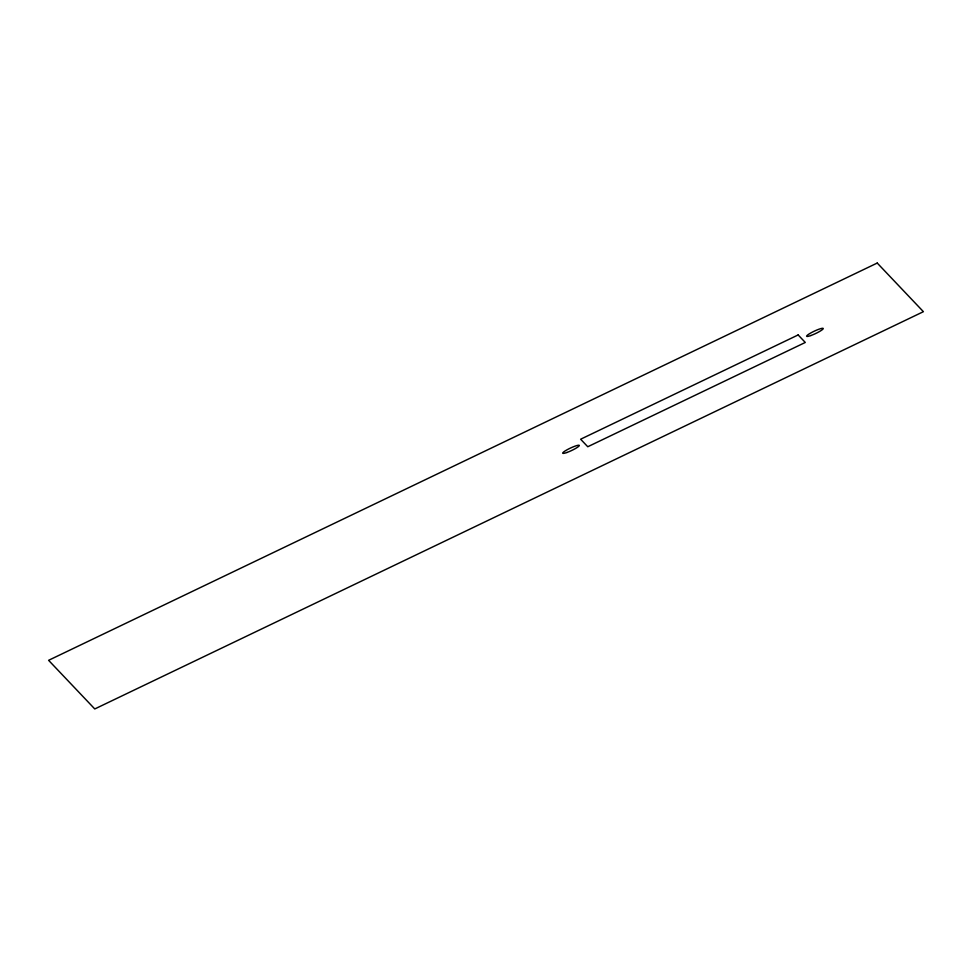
<?xml version="1.0" encoding="UTF-8"?>
<svg xmlns="http://www.w3.org/2000/svg" width="972" height="972" viewBox="0 0 972 972"><rect width="100%" height="100%" fill="white"/><g stroke="black" fill="none" stroke-linecap="round" stroke-linejoin="round"><path stroke-width="1.46" d="M877.23 263.048L48.6 660.316L94.77 708.953L923.4 311.684L877.23 263.048M798.146 334.939L580.624 439.223L587.768 446.743L805.29 342.46L798.146 334.939M810.855 335.534A9.198 1.361 -25.2 0 0 823.26 328.524A9.198 1.361 -25.2 0 0 810.636 333.044A9.198 1.361 -25.2 0 0 810.855 335.534M566.895 452.49A9.198 1.361 -25.2 0 0 579.336 445.468A9.198 1.361 -25.2 0 0 566.749 449.963A9.198 1.361 -25.2 0 0 566.895 452.49"/></g></svg>
